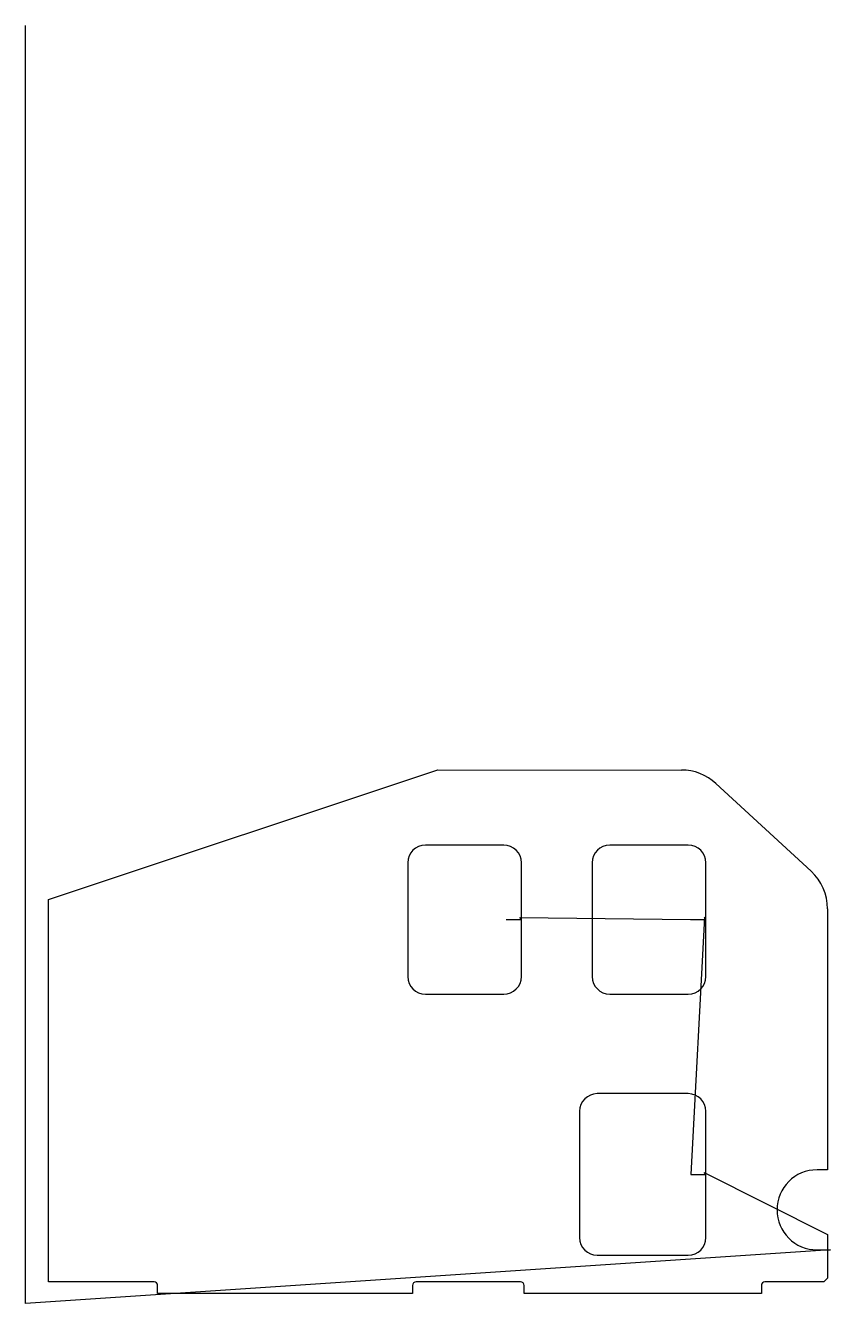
# Model space of a CAD drawing. Header units: metres. Extents: x 3934 to 5527, y 0 to 2530.
import ezdxf

# ---------------------------------------------------------------- set-up
doc = ezdxf.new("R2010")
doc.units = ezdxf.units.M

msp = doc.modelspace()

# ---------------------------------------------------------------- linework, layer by layer
at = {"layer": 'TOOL_0'}
for p, q in [((3934.125, 2529), (3934.125, 2530)), ((3934.125, 1), (3934.125, 2529)), ((3979.404, 799.885), (4749.634, 1056.277)), ((4749.634, 1056.277), (5231.706, 1056.108)), ((5299.973, 1029.421), (5488.456, 855.597)), ((4880.153, 907.344), (4725.153, 907.344)), ((5245.153, 907.344), (5090.153, 907.344)), ((4690.153, 872.344), (4690.153, 647.344)), ((4915.153, 759.844), (4915.153, 872.344)), ((5055.153, 872.344), (5055.153, 647.344)), ((5280.153, 759.844), (5280.153, 872.344)), ((3979.404, 42.594), (3979.404, 799.885)), ((4884.824, 759.844), (4915.153, 759.844)), ((4915.153, 759.844), (4911.958, 764.303)), ((4911.958, 764.303), (5249.947, 759.844)), ((4915.153, 647.344), (4915.153, 759.844)), ((5249.947, 759.844), (5280.153, 759.844)), ((5277.515, 764.692), (5250.566, 255.344)), ((5280.153, 759.844), (5277.515, 764.692)), ((5280.153, 647.344), (5280.153, 759.844)), ((5520.903, 781.534), (5520.903, 264.594)), ((4725.153, 612.344), (4880.153, 612.344)), ((5090.153, 612.344), (5245.153, 612.344)), ((5245.153, 415.344), (5065.153, 415.344)), ((5030.153, 380.344), (5030.153, 130.344)), ((5280.153, 255.344), (5280.153, 380.344)), ((5250.566, 255.344), (5280.153, 255.344)), ((5280.153, 255.344), (5277.02, 259.532)), ((5277.02, 259.532), (5520.904, 136.559)), ((5280.153, 130.344), (5280.153, 255.344)), ((5520.903, 264.594), (5500.153, 264.594)), ((5520.904, 136.559), (5520.904, 106.094)), ((5526.539, 106.094), (3934.125, 0)), ((5500.153, 106.094), (5520.903, 106.094)), ((5520.903, 106.094), (5526.539, 106.094)), ((5520.904, 106.094), (5520.904, 50.033)), ((5065.153, 95.344), (5245.153, 95.344)), ((4188.404, 42.594), (3979.404, 42.594)), ((4195.404, 19.594), (4195.404, 35.594)), ((4699.904, 35.594), (4699.904, 19.594)), ((4913.404, 42.594), (4706.904, 42.594)), ((4920.404, 19.594), (4920.404, 35.594)), ((5389.904, 35.594), (5389.904, 19.594)), ((5513.465, 42.594), (5396.904, 42.594)), ((5520.904, 50.033), (5513.465, 42.594)), ((3934.125, 0), (3934.125, 1)), ((3934.125, 1), (3934.125, 0)), ((3934.125, 0), (3934.125, 1)), ((3934.125, 0), (3934.125, 0)), ((4699.904, 19.594), (4195.404, 19.594)), ((5389.904, 19.594), (4920.404, 19.594))]:
    msp.add_line(p, q, dxfattribs=at)
for centre, radius, start, end in [((5231.671, 955.358), 100.75, 47.31729, 89.980096), ((4725.153, 872.344), 35, 90, 180), ((4880.153, 872.344), 35, 0, 90), ((5090.153, 872.344), 35, 90, 180), ((5245.153, 872.344), 35, 0, 90), ((5420.153, 781.534), 100.75, 0, 47.316872), ((4725.153, 647.344), 35, 180, 270), ((4880.153, 647.344), 35, 270, 0), ((5090.153, 647.344), 35, 180, 270), ((5245.153, 647.344), 35, 270, 0), ((5065.153, 380.344), 35, 90, 180), ((5245.153, 380.344), 35, 0, 90), ((5500.153, 185.344), 79.25, 90, 270), ((5065.153, 130.344), 35, 180, 270), ((5245.153, 130.344), 35, 270, 0), ((4188.404, 35.594), 7, 0, 90), ((4706.904, 35.594), 7, 90, 180), ((4913.404, 35.594), 7, 0, 90), ((5396.904, 35.594), 7, 90, 180)]:
    msp.add_arc(centre, radius, start, end, dxfattribs=at)

doc.saveas('drawing.dxf')
